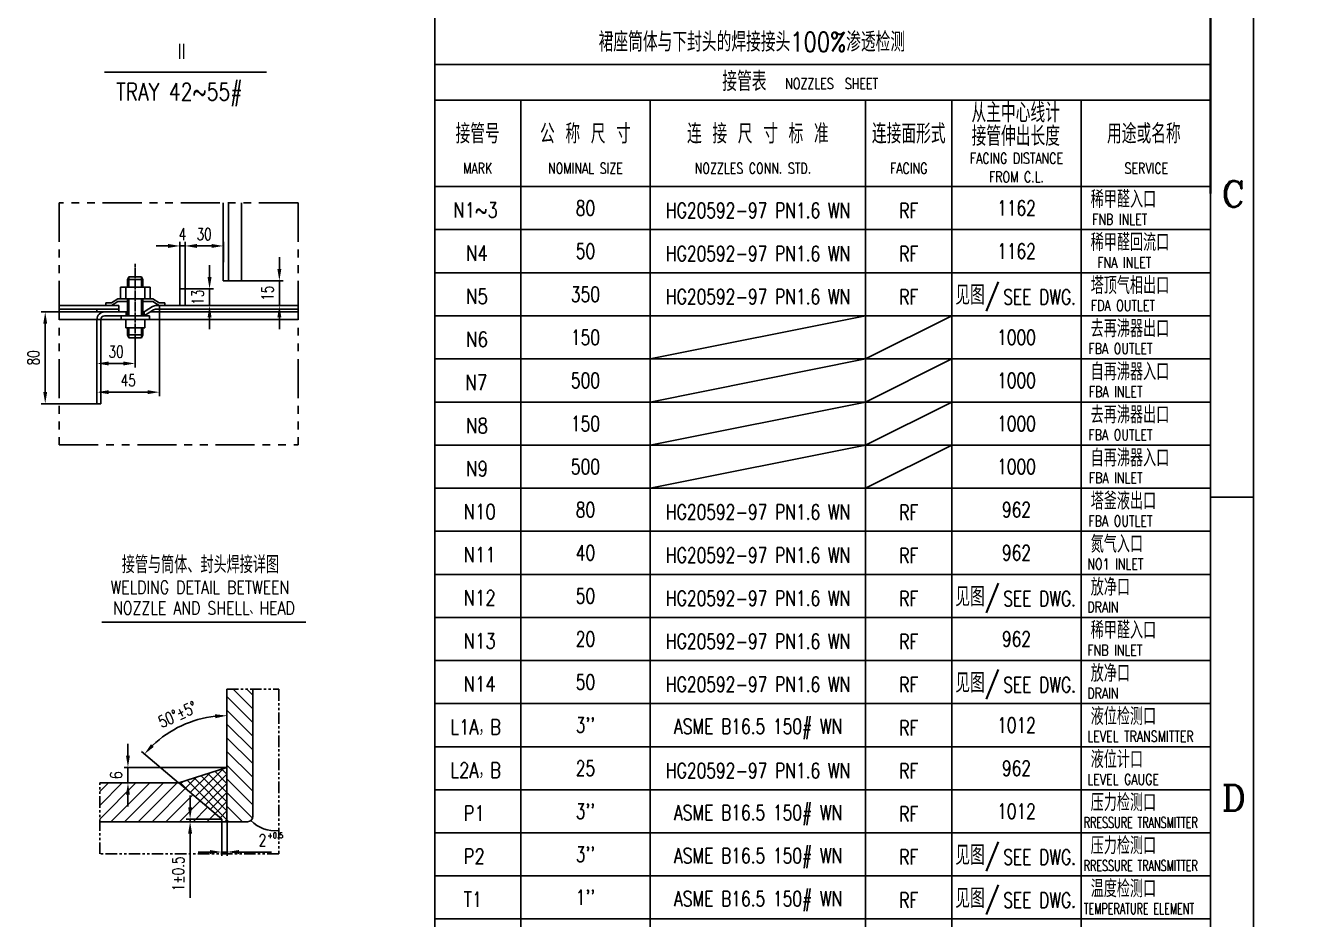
# Model space of a CAD drawing. Extents: x 16825 to 205982, y -10874 to 68273.
# Drawn here: x 174194 to 184630, y 50127 to 57387 of the extents above; entities that cross this region are included whole.
import ezdxf
from ezdxf.enums import TextEntityAlignment as Align

# ---------------------------------------------------------------- set-up
doc = ezdxf.new("R2010")
doc.units = 0
doc.header["$LTSCALE"] = 5
doc.header["$MEASUREMENT"] = 0
for name, pattern in [('CENTER', [18, 15, -1, 1, -1]), ('DASHED', [0.75, 0.5, -0.25]), ('DIVIDE', [20, 15, -1, 1, -1, 1, -1]), ('PHANTOM', [63.5, 31.75, -6.35, 6.35, -6.35, 6.35, -6.35]), ('PHANTOM2', [1.25, 0.625, -0.125, 0.125, -0.125, 0.125, -0.125])]:
    doc.linetypes.add(name, pattern=pattern)
doc.layers.get('0').update_dxf_attribs({"color": 4, "linetype": 'DIVIDE'})
doc.layers.get('DEFPOINTS').update_dxf_attribs({"linetype": 'CONTINUOUS'})
for name, color, linetype in [('4', 2, 'CONTINUOUS'), ('CEN', 6, 'CENTER'), ('DIM', 1, 'CONTINUOUS'), ('DIV', 5, 'PHANTOM2'), ('HAT', 8, 'CONTINUOUS'), ('HID', 5, 'DASHED'), ('PHANTOM', 4, 'PHANTOM'), ('THK', 2, 'CONTINUOUS'), ('THN', 4, 'CONTINUOUS'), ('TK', 3, 'CONTINUOUS'), ('TXT', 3, 'CONTINUOUS'), ('TXT_E', 7, 'CONTINUOUS')]:
    doc.layers.add(name, color=color, linetype=linetype)
doc.styles.add('HZFS', font='simplex', dxfattribs={"width": 0.8, "bigfont": 'hzdx'})
doc.styles.add('ROMANC', font='romanc')
doc.styles.get("Standard").update_dxf_attribs({"font": 'simplex', "width": 0.75, "bigfont": 'hzdx'})
doc.dimstyles.new('DIM3', dxfattribs={"dimscale": 0, "dimtxt": 3, "dimasz": 3, "dimexe": 1, "dimexo": 0, "dimgap": 1.5, "dimtad": 1, "dimdec": 4, "dimdsep": 46, "dimtxsty": 'Standard', "dimcen": 3, "dimclrd": 1, "dimclrt": 3, "dimadec": 0, "dimazin": 0, "dimtfac": 0.75, "dimtdec": 4, "dimtix": 1, "dimtmove": 0, "dimatfit": 0, "dimfxl": 0, "dimtolj": 1, "dimtzin": 0, "dimarcsym": 0})

# ---------------------------------------------------------------- blocks, each defined once
blk = doc.blocks.new('*D29')
at = {"layer": 'DEFPOINTS', "color": 0}
for p in [(175946, 55315), (176255, 55315), (176043, 55114)]:
    blk.add_point(p, dxfattribs=at)
at = {"layer": 'DIM', "color": 1, "lineweight": -2}
for p, q in [((176255, 55411), (176255, 55507)), ((176255, 55114), (176255, 55315)), ((176255, 55018), (176255, 54922))]:
    blk.add_line(p, q, dxfattribs=at)
at = {"layer": 'DIM', "lineweight": -2}
for p, q in [((175946, 55315), (176287, 55315)), ((176043, 55114), (176287, 55114))]:
    blk.add_line(p, q, dxfattribs=at)
at = {"layer": 'DIM', "color": 1}
for points in [[(176239, 55411), (176271, 55411), (176255, 55315)], [(176239, 55018), (176271, 55018), (176255, 55114)]]:
    blk.add_solid(points, dxfattribs=at)
at = {"layer": 'DIM', "color": 3, "insert": (176159, 55214), "char_height": 96, "attachment_point": 5, "rotation": 90}
blk.add_mtext('\\A1;15', dxfattribs=at)
blk = doc.blocks.new('*D27')
at = {"layer": 'DEFPOINTS', "color": 0}
for p in [(175800, 55598), (175800, 55467), (175489, 55319)]:
    blk.add_point(p, dxfattribs=at)
at = {"layer": 'DIM', "lineweight": -2}
for p, q in [((175489, 55319), (175489, 55630)), ((175800, 55467), (175800, 55630))]:
    blk.add_line(p, q, dxfattribs=at)
at = {"layer": 'DIM', "color": 1, "lineweight": -2}
blk.add_line((175585, 55598), (175704, 55598), dxfattribs=at)
at = {"layer": 'DIM', "color": 1}
for points in [[(175585, 55614), (175585, 55582), (175489, 55598)], [(175704, 55614), (175704, 55582), (175800, 55598)]]:
    blk.add_solid(points, dxfattribs=at)
at = {"layer": 'DIM', "color": 3, "insert": (175644, 55694), "char_height": 96, "attachment_point": 5}
blk.add_mtext('\\A1;30', dxfattribs=at)
blk = doc.blocks.new('*D26')
at = {"layer": 'DEFPOINTS', "color": 0}
for p in [(175447, 55598), (175447, 55249), (175489, 55249)]:
    blk.add_point(p, dxfattribs=at)
at = {"layer": 'DIM', "lineweight": -2}
for p, q in [((175447, 55249), (175447, 55630)), ((175489, 55249), (175489, 55630))]:
    blk.add_line(p, q, dxfattribs=at)
at = {"layer": 'DIM', "color": 1, "lineweight": -2}
for p, q in [((175351, 55598), (175255, 55598)), ((175489, 55598), (175447, 55598)), ((175585, 55598), (175681, 55598))]:
    blk.add_line(p, q, dxfattribs=at)
at = {"layer": 'DIM', "color": 1}
for points in [[(175351, 55614), (175351, 55582), (175447, 55598)], [(175585, 55614), (175585, 55582), (175489, 55598)]]:
    blk.add_solid(points, dxfattribs=at)
at = {"layer": 'DIM', "color": 3, "insert": (175468, 55694), "char_height": 96, "attachment_point": 5}
blk.add_mtext('\\A1;4', dxfattribs=at)
blk = doc.blocks.new('*D28')
at = {"layer": 'DEFPOINTS', "color": 0}
for p in [(175489, 55249), (175688, 55249), (175489, 55114)]:
    blk.add_point(p, dxfattribs=at)
at = {"layer": 'DIM', "color": 1, "lineweight": -2}
for p, q in [((175688, 55345), (175688, 55441)), ((175688, 55114), (175688, 55249)), ((175688, 55018), (175688, 54922))]:
    blk.add_line(p, q, dxfattribs=at)
at = {"layer": 'DIM', "lineweight": -2}
for p, q in [((175489, 55249), (175720, 55249)), ((175489, 55114), (175720, 55114))]:
    blk.add_line(p, q, dxfattribs=at)
at = {"layer": 'DIM', "color": 1}
for points in [[(175672, 55345), (175704, 55345), (175688, 55249)], [(175672, 55018), (175704, 55018), (175688, 55114)]]:
    blk.add_solid(points, dxfattribs=at)
at = {"layer": 'DIM', "color": 3, "insert": (175592, 55181), "char_height": 96, "attachment_point": 5, "rotation": 90}
blk.add_mtext('\\A1;13', dxfattribs=at)
blk = doc.blocks.new('*D76')
at = {"layer": 'DEFPOINTS', "color": 0}
for p in [(175788, 50920), (175830, 50920), (175830, 50674)]:
    blk.add_point(p, dxfattribs=at)
at = {"layer": 'DIM', "lineweight": -2}
for p, q in [((175788, 50920), (175788, 50642)), ((175830, 50920), (175830, 50642))]:
    blk.add_line(p, q, dxfattribs=at)
at = {"layer": 'DIM', "color": 1, "lineweight": -2}
for p, q in [((175692, 50674), (175596, 50674)), ((175788, 50674), (175830, 50674)), ((175926, 50674), (176190, 50674))]:
    blk.add_line(p, q, dxfattribs=at)
at = {"layer": 'DIM', "color": 1}
for points in [[(175692, 50690), (175692, 50658), (175788, 50674)], [(175926, 50690), (175926, 50658), (175830, 50674)]]:
    blk.add_solid(points, dxfattribs=at)
at = {"layer": 'DIM', "color": 3, "insert": (176118, 50770), "char_height": 96, "attachment_point": 5}
blk.add_mtext('\\A1;2', dxfattribs=at)
blk = doc.blocks.new('*D75')
at = {"layer": 'DEFPOINTS', "color": 0}
for p in [(175788, 50941), (175530, 50920), (175788, 50920)]:
    blk.add_point(p, dxfattribs=at)
at = {"layer": 'DIM', "color": 1, "lineweight": -2}
for p, q in [((175530, 51037), (175530, 51133)), ((175530, 50941), (175530, 50920)), ((175530, 50824), (175530, 50301))]:
    blk.add_line(p, q, dxfattribs=at)
at = {"layer": 'DIM', "lineweight": -2}
for p, q in [((175788, 50941), (175498, 50941)), ((175788, 50920), (175498, 50920))]:
    blk.add_line(p, q, dxfattribs=at)
at = {"layer": 'DIM', "color": 1}
for points in [[(175514, 51037), (175546, 51037), (175530, 50941)], [(175514, 50824), (175546, 50824), (175530, 50920)]]:
    blk.add_solid(points, dxfattribs=at)
at = {"layer": 'DIM', "color": 3, "insert": (175434, 50496), "char_height": 96, "attachment_point": 5, "rotation": 90}
blk.add_mtext('\\A1;1%%p0.5', dxfattribs=at)
blk = doc.blocks.new('*X8')
at = {"color": 0}
for p, q in [((452.88, 665.01), (466.86, 678.99)), ((452.88, 670.31), (461.56, 678.99)), ((452.88, 675.62), (456.25, 678.99)), ((457.16, 663.99), (472.16, 678.99)), ((462.47, 663.99), (477.47, 678.99)), ((467.77, 663.99), (482.77, 678.99)), ((473.07, 663.99), (485.93, 676.85)), ((478.37, 663.99), (488.81, 674.43)), ((483.68, 663.99), (491.7, 672.01)), ((488.98, 663.99), (494.58, 669.59)), ((494.28, 663.99), (497.47, 667.17)), ((499.59, 663.99), (500.06, 664.47))]:
    blk.add_line(p, q, dxfattribs=at)
blk = doc.blocks.new('*D74')
at = {"layer": 'DEFPOINTS', "color": 0}
for p in [(175830, 51996), (175348, 51638), (175437, 51235), (175788, 50941), (175830, 50920)]:
    blk.add_point(p, dxfattribs=at)
at = {"layer": 'DIM', "lineweight": -2}
blk.add_line((175437, 51235), (175134, 51490), dxfattribs=at)
at = {"layer": 'DIM', "color": 1, "lineweight": -2}
blk.add_arc((175830, 50906), 876, 96.2787, 133.7213, dxfattribs=at)
at = {"layer": 'DIM', "color": 1}
for points in [[(175733, 51793), (175735, 51761), (175830, 51782)], [(175235, 51528), (175212, 51550), (175158, 51469)]]:
    blk.add_solid(points, dxfattribs=at)
at = {"layer": 'DIM', "color": 3, "insert": (175427, 51791), "char_height": 96, "attachment_point": 5, "rotation": 24.4451}
blk.add_mtext('\\A1;50%%d%%p5%%d', dxfattribs=at)
blk = doc.blocks.new('*X7')
at = {"color": 0}
for p, q in [((485.93, 676.85), (490.29, 681.21)), ((487.85, 675.24), (495.5, 682.88)), ((502.06, 668.2), (489.35, 680.91)), ((489.78, 673.62), (500.71, 684.55)), ((491.7, 672.01), (502.06, 682.38)), ((502.06, 671.73), (492.03, 681.77)), ((502.06, 675.27), (494.71, 682.63)), ((502.06, 678.8), (497.38, 683.49)), ((502.06, 682.34), (500.06, 684.35)), ((488.48, 674.71), (484, 679.19)), ((484.01, 678.46), (485.08, 679.54)), ((502.06, 664.66), (486.68, 680.05)), ((493.62, 670.4), (502.06, 678.84)), ((495.54, 668.78), (502.06, 675.31)), ((497.47, 667.17), (502.06, 671.77)), ((499.39, 665.56), (502.06, 668.23)), ((501.36, 663.99), (502.06, 664.7))]:
    blk.add_line(p, q, dxfattribs=at)
blk = doc.blocks.new('*D73')
at = {"layer": 'DEFPOINTS', "color": 0}
for p in [(175025, 51361), (175830, 51361), (175437, 51235)]:
    blk.add_point(p, dxfattribs=at)
at = {"layer": 'DIM', "color": 1, "lineweight": -2}
for p, q in [((175025, 51457), (175025, 51553)), ((175025, 51235), (175025, 51361)), ((175025, 51139), (175025, 51043))]:
    blk.add_line(p, q, dxfattribs=at)
at = {"layer": 'DIM', "lineweight": -2}
for p, q in [((175830, 51361), (174993, 51361)), ((175437, 51235), (174993, 51235))]:
    blk.add_line(p, q, dxfattribs=at)
at = {"layer": 'DIM', "color": 1}
for points in [[(175009, 51457), (175041, 51457), (175025, 51361)], [(175009, 51139), (175041, 51139), (175025, 51235)]]:
    blk.add_solid(points, dxfattribs=at)
at = {"layer": 'DIM', "color": 3, "insert": (174929, 51298), "char_height": 96, "attachment_point": 5, "rotation": 90}
blk.add_mtext('\\A1;6', dxfattribs=at)
blk = doc.blocks.new('*D25')
at = {"layer": 'DEFPOINTS', "color": 0}
for p in [(175280, 55114), (174773, 54485), (175280, 54410)]:
    blk.add_point(p, dxfattribs=at)
at = {"layer": 'DIM', "lineweight": -2}
for p, q in [((175280, 55114), (175280, 54378)), ((174773, 54485), (174773, 54378))]:
    blk.add_line(p, q, dxfattribs=at)
at = {"layer": 'DIM', "color": 1, "lineweight": -2}
blk.add_line((174869, 54410), (175184, 54410), dxfattribs=at)
at = {"layer": 'DIM', "color": 1}
for points in [[(174869, 54426), (174869, 54394), (174773, 54410)], [(175184, 54426), (175184, 54394), (175280, 54410)]]:
    blk.add_solid(points, dxfattribs=at)
at = {"layer": 'DIM', "color": 3, "insert": (175027, 54506), "char_height": 96, "attachment_point": 5}
blk.add_mtext('\\A1;45', dxfattribs=at)
blk = doc.blocks.new('*D24')
at = {"layer": 'DEFPOINTS', "color": 0}
for p in [(175084, 54799), (174773, 54758), (175084, 54643)]:
    blk.add_point(p, dxfattribs=at)
at = {"layer": 'DIM', "lineweight": -2}
for p, q in [((175084, 54799), (175084, 54611)), ((174773, 54758), (174773, 54611))]:
    blk.add_line(p, q, dxfattribs=at)
at = {"layer": 'DIM', "color": 1, "lineweight": -2}
blk.add_line((174869, 54643), (174988, 54643), dxfattribs=at)
at = {"layer": 'DIM', "color": 1}
for points in [[(174869, 54659), (174869, 54627), (174773, 54643)], [(174988, 54659), (174988, 54627), (175084, 54643)]]:
    blk.add_solid(points, dxfattribs=at)
at = {"layer": 'DIM', "color": 3, "insert": (174929, 54739), "char_height": 96, "attachment_point": 5}
blk.add_mtext('\\A1;30', dxfattribs=at)
blk = doc.blocks.new('*D23')
at = {"layer": 'DEFPOINTS', "color": 0}
for p in [(174747, 55062), (174353, 54316), (174773, 54316)]:
    blk.add_point(p, dxfattribs=at)
at = {"layer": 'DIM', "lineweight": -2}
for p, q in [((174747, 55062), (174321, 55062)), ((174773, 54316), (174321, 54316))]:
    blk.add_line(p, q, dxfattribs=at)
at = {"layer": 'DIM', "color": 1, "lineweight": -2}
blk.add_line((174353, 54966), (174353, 54412), dxfattribs=at)
at = {"layer": 'DIM', "color": 1}
for points in [[(174337, 54966), (174369, 54966), (174353, 55062)], [(174337, 54412), (174369, 54412), (174353, 54316)]]:
    blk.add_solid(points, dxfattribs=at)
at = {"layer": 'DIM', "color": 3, "insert": (174257, 54689), "char_height": 96, "attachment_point": 5, "rotation": 90}
blk.add_mtext('\\A1;80', dxfattribs=at)
blk = doc.blocks.new('*X9')
at = {"color": 0}
for p, q in [((512.06, 702.39), (502.06, 712.39)), ((512.06, 707.69), (504.55, 715.21)), ((512.06, 713), (509.85, 715.21)), ((512.06, 697.09), (502.06, 707.09)), ((512.06, 691.78), (502.06, 701.78)), ((512.06, 686.48), (502.06, 696.48)), ((512.06, 681.18), (502.06, 691.18)), ((512.06, 675.87), (502.06, 685.87)), ((512.06, 670.57), (502.06, 680.57)), ((511.97, 665.37), (502.06, 675.27)), ((508.04, 663.99), (502.06, 669.96)), ((502.74, 663.99), (502.06, 664.66))]:
    blk.add_line(p, q, dxfattribs=at)

msp = doc.modelspace()

# ---------------------------------------------------------------- linework, layer by layer
at = {"layer": '4'}
msp.add_lwpolyline([(184169.065, 26657.715), (205981.872, 26657.715), (205981.872, 68272.715), (184169.065, 68272.715)], close=True, dxfattribs=at)
at = {"layer": 'CEN'}
msp.add_line((175084.375, 54798.728), (175084.375, 55453.729), dxfattribs=at)
at = {"layer": 'DIM'}
for p, q in [((179266.781, 54679.994), (181017.657, 55030.169)), ((181017.657, 54679.994), (181718.007, 55030.169)), ((179266.781, 54329.819), (181017.657, 54679.994)), ((181017.657, 54329.819), (181718.007, 54679.994)), ((179266.781, 53979.819), (181017.657, 54329.819)), ((181017.657, 53979.819), (181718.007, 54329.819)), ((181017.657, 53979.819), (179266.781, 53629.819)), ((181017.657, 53629.819), (181718.007, 53979.819))]:
    msp.add_line(p, q, dxfattribs=at)
at = {"layer": 'DIV', "ltscale": 30}
for p, q in [((175829.517, 51995.689), (176249.584, 51995.689)), ((176249.584, 51995.689), (176249.584, 50657.97)), ((174796.617, 50657.97), (174796.617, 51235.025)), ((176249.584, 50657.97), (174796.617, 50657.97))]:
    msp.add_line(p, q, dxfattribs=at)
at = {"layer": 'HID', "ltscale": 10}
msp.add_line((174773.335, 54999.943), (174804.439, 54999.943), dxfattribs=at)
at = {"layer": 'PHANTOM', "ltscale": 2}
for p, q in [((174466.656, 55949.409), (174466.656, 53980.761)), ((176406.901, 55949.409), (174466.656, 55949.409)), ((176406.901, 55949.409), (176406.901, 53980.761)), ((174466.656, 53980.761), (176406.901, 53980.761))]:
    msp.add_line(p, q, dxfattribs=at)
at = {"layer": 'THK'}
for p, q in [((177519.065, 47679.819), (177519.065, 67922.715)), ((177519.065, 56022.711), (177519.065, 67922.715)), ((174833.308, 57009.316), (176150.52, 57009.316)), ((183819.065, 57072.711), (177519.062, 57072.711)), ((183819.062, 56781.044), (177519.062, 56781.044)), ((178216.255, 47679.819), (178216.255, 56781.044)), ((179266.781, 47679.819), (179266.781, 56781.044)), ((181017.657, 47679.819), (181017.657, 56781.044)), ((181718.007, 47679.819), (181718.007, 56781.044)), ((182768.533, 47679.819), (182768.533, 56781.044)), ((183819.062, 56080.694), (177519.065, 56080.694)), ((175799.767, 55314.521), (175799.767, 55949.409)), ((175841.239, 55314.521), (175841.239, 55949.409)), ((175946.239, 55314.521), (175946.239, 55949.409)), ((175032.969, 55347.75), (175022.167, 55324.853)), ((175146.583, 55324.853), (175022.167, 55324.853)), ((175022.167, 55324.853), (175022.167, 55263.35)), ((175135.78, 55347.75), (175032.969, 55347.75)), ((175146.583, 55324.853), (175135.78, 55347.75)), ((175146.583, 55324.853), (175146.583, 55263.35)), ((175799.767, 55314.521), (175946.239, 55314.521)), ((175205.565, 55263.35), (174963.184, 55263.35)), ((174963.184, 55263.35), (174963.184, 55169.015)), ((175006.655, 55263.35), (175006.655, 55169.015)), ((175162.094, 55263.35), (175162.094, 55169.015)), ((175205.565, 55263.35), (175205.565, 55169.015)), ((175447.255, 55248.845), (175488.727, 55248.845)), ((175447.255, 55248.845), (175488.727, 55248.845)), ((175447.255, 55114.061), (175447.255, 55248.845)), ((175488.727, 55114.061), (175488.727, 55248.845)), ((174466.656, 55114.061), (174952.258, 55114.061)), ((174845.252, 55136.456), (174845.252, 55114.061)), ((174845.252, 55136.456), (174890.303, 55136.456)), ((174890.303, 55136.456), (174943.436, 55169.015)), ((174890.303, 55114.061), (174943.436, 55146.62)), ((174943.436, 55169.015), (175085.091, 55169.015)), ((174943.436, 55146.62), (175022.167, 55146.62)), ((174952.258, 55062.221), (174952.258, 55114.061)), ((175022.167, 55169.015), (175022.167, 55031.117)), ((175226.745, 55169.015), (175085.091, 55169.015)), ((175146.583, 55169.015), (175146.583, 55031.117)), ((175226.745, 55146.62), (175146.583, 55146.62)), ((175224.765, 55104.606), (175164.515, 55066.949)), ((175279.878, 55136.456), (175226.745, 55169.015)), ((175279.878, 55114.061), (175226.745, 55146.62)), ((175257.736, 55114.061), (175447.255, 55114.061)), ((175324.93, 55136.456), (175279.878, 55136.456)), ((175324.93, 55136.456), (175324.93, 55114.061)), ((175447.255, 55114.061), (176406.901, 55114.061)), ((174466.656, 55082.957), (174952.258, 55082.957)), ((174466.656, 55062.221), (175022.167, 55062.221)), ((174773.335, 54999.943), (174466.656, 54999.943)), ((174773.335, 55062.221), (174773.335, 55082.957)), ((174773.335, 54315.725), (174773.335, 55000.013)), ((174804.439, 54315.725), (174804.439, 55000.013)), ((174804.439, 54999.943), (174969.431, 54999.943)), ((174835.543, 55031.117), (175139.11, 55031.117)), ((175199.318, 55031.117), (174969.431, 55031.117)), ((174969.431, 55031.117), (174969.431, 54999.223)), ((175199.318, 54999.223), (174969.431, 54999.223)), ((175006.655, 54999.223), (175006.655, 54933.077)), ((175011.799, 55062.221), (175011.799, 55031.117)), ((175146.583, 55062.221), (175148.03, 55062.221)), ((175156.951, 55063.528), (175156.951, 55033.731)), ((175162.094, 54999.223), (175162.094, 54933.077)), ((175232.33, 55078.229), (175172.08, 55040.573)), ((175199.318, 55031.117), (175199.318, 54999.223)), ((175199.318, 54999.943), (176406.901, 54999.943)), ((175206.717, 55062.221), (176406.901, 55062.221)), ((175248.815, 55082.957), (175447.255, 55082.957)), ((175447.255, 55082.957), (176406.901, 55082.957)), ((175162.094, 54933.077), (175006.655, 54933.077)), ((175022.167, 54874.519), (175022.167, 54931.762)), ((175146.583, 54874.519), (175146.583, 54931.762)), ((175146.583, 54874.519), (175022.167, 54874.519)), ((175032.969, 54851.622), (175022.167, 54874.519)), ((175135.78, 54851.622), (175032.969, 54851.622)), ((175146.583, 54874.519), (175135.78, 54851.622)), ((174804.439, 54315.725), (174773.335, 54315.725)), ((174812.534, 52541.281), (176470.867, 52541.281)), ((175829.517, 51995.689), (175829.517, 50920.025)), ((176039.517, 51995.689), (176039.517, 50962.025)), ((175437.141, 51235.025), (175829.517, 51361.025)), ((175437.141, 51235.025), (174796.617, 51235.025)), ((175787.517, 50941.025), (175437.141, 51235.025)), ((175787.517, 50941.025), (175787.517, 50920.025)), ((175997.517, 50920.025), (174796.617, 50920.025))]:
    msp.add_line(p, q, dxfattribs=at)
for centre, radius, start, end in [((175257.736, 55051.853), 62.208, 90, 122.0053832), ((174835.543, 55000.013), 62.208, 90, 180), ((174835.543, 55000.013), 31.104, 90, 180), ((175139.11, 55093.325), 62.208, 276.8995799, 302.0053832), ((175148.03, 55093.325), 31.104, 270, 302.0053832), ((175248.815, 55051.853), 31.104, 90, 122.0053832), ((175997.517, 50962.025), 42, 270, 0), ((176219.239, 51121.403), 274.181, 224.3697261, 276.3247032)]:
    msp.add_arc(centre, radius, start, end, dxfattribs=at)
at = {"layer": 'THN'}
for p, q in [((183819.062, 55730.519), (177519.065, 55730.519)), ((175032.969, 55263.35), (175032.969, 55347.75)), ((175135.78, 55263.35), (175135.78, 55347.75)), ((183819.062, 55380.344), (177519.065, 55380.344)), ((175032.969, 55031.117), (175032.969, 55169.015)), ((175135.78, 55031.117), (175135.78, 55169.015)), ((183819.062, 55030.169), (177519.065, 55030.169)), ((175032.969, 54931.762), (175032.969, 54851.622)), ((175135.78, 54931.762), (175135.78, 54851.622)), ((183819.062, 54679.994), (177519.065, 54679.994)), ((183819.062, 54329.819), (177519.065, 54329.819)), ((183819.062, 53979.819), (177519.062, 53979.819)), ((183819.058, 53629.819), (177519.058, 53629.819)), ((183819.055, 53279.819), (177519.055, 53279.819)), ((183819.051, 52929.819), (177519.051, 52929.819)), ((183819.051, 52579.819), (177519.051, 52579.819)), ((183819.051, 52229.819), (177519.051, 52229.819)), ((183819.037, 51879.819), (177519.037, 51879.819)), ((183819.023, 51529.819), (177519.023, 51529.819)), ((183819.01, 51179.819), (177519.01, 51179.819)), ((183818.996, 50829.819), (177518.996, 50829.819)), ((183818.982, 50479.819), (177518.982, 50479.819)), ((183818.968, 50129.819), (177518.968, 50129.819))]:
    msp.add_line(p, q, dxfattribs=at)
at = {"layer": 'TK'}
for p, q in [((184169.065, 26657.715), (184169.065, 68272.715)), ((183819.065, 27007.715), (183819.065, 67922.715)), ((183819.065, 53555.565), (184169.065, 53555.565))]:
    msp.add_line(p, q, dxfattribs=at)
at = {"layer": 'TK', "const_width": 17.5}
msp.add_lwpolyline([(183819.065, 56022.711), (183819.065, 67922.715)], dxfattribs=at)

# ---------------------------------------------------------------- block references
at = {"layer": 'HAT', "xscale": 21, "yscale": 21, "zscale": 21}
for name in ['*X9', '*X7', '*X8']:
    msp.add_blockref(name, (165286.158, 36976.225), dxfattribs=at)

# ---------------------------------------------------------------- texts
at = {"layer": 'TK', "style": 'ROMANC'}
for s, p in [('C', (183909.12, 55915.437)), ('D', (183909.12, 51009.487))]:
    msp.add_text(s, height=210, dxfattribs=at).set_placement(p)
at = {"layer": 'TXT'}
for s, height, width, p in [('裙座筒体与下封头的焊接接头100%渗透检测', 157.57875, 0.8, (180093.769, 57264.007)), ('HG20592-97 PN1.6 WN', 122.56125, 0.75, (180144.851, 55886.155)), ('HG20592-97 PN1.6 WN', 122.56125, 0.75, (180144.851, 55535.98)), ('HG20592-97 PN1.6 WN', 122.56125, 0.75, (180144.851, 55185.805)), ('HG20592-97 PN1.6 WN', 122.56125, 0.75, (180144.851, 53435.455)), ('HG20592-97 PN1.6 WN', 122.56125, 0.75, (180144.851, 53085.455)), ('WELDING DETAIL BETWEEN', 105, 0.8, (175609.301, 52824.898)), (' NOZZLE AND SHELL、HEAD', 105, 0.8, (175613.447, 52655.448)), ('HG20592-97 PN1.6 WN', 122.56125, 0.75, (180144.851, 52735.455)), ('HG20592-97 PN1.6 WN', 122.56125, 0.75, (180144.851, 52385.455)), ('HG20592-97 PN1.6 WN', 122.56125, 0.75, (180144.851, 52035.455)), ('ASME B16.5 150# WN', 122.56125, 0.75, (180144.851, 51685.455)), ('HG20592-97 PN1.6 WN', 122.56125, 0.75, (180144.851, 51335.455)), ('ASME B16.5 150# WN', 122.56125, 0.75, (180144.851, 50985.455)), ('ASME B16.5 150# WN', 122.56125, 0.75, (180144.851, 50635.455)), ('ASME B16.5 150# WN', 122.56125, 0.75, (180144.851, 50285.455))]:
    msp.add_text(s, height=height, dxfattribs=dict(at, width=width)).set_placement(p, align=Align.MIDDLE)
for s, height, width, p in [('Ⅱ', 140, 0.8, (175408.394, 57104.203)), ('TRAY 42~55#', 140, 0.8, (174929.837, 56780.515)), ('从主中心线计', 157.5788, 0.8, (181877.405, 56601.62)), ('接管伸出长度', 157.5788, 0.8, (181878.463, 56410.869)), ('用途或名称', 157.5788, 0.8, (182978.641, 56430.438)), ('稀甲醛入口', 140, 0.8, (182845.849, 55907.061)), ('N1~3', 122.5613, 0.8, (177668.213, 55827.995)), ('FNB INLET', 87.5, 0.75, (182858.447, 55770.696)), ('稀甲醛回流口', 140, 0.8, (182845.849, 55556.886)), ('N4', 122.5613, 0.8, (177772.83, 55477.82)), (' FNA INLET', 87.5, 0.75, (182854.546, 55420.521)), ('塔顶气相出口', 140, 0.8, (182845.849, 55206.711)), ('N5', 122.5613, 0.8, (177772.83, 55127.645)), ('见图/', 157.5788, 0.8, (181746.062, 55120.065)), ('FDA OUTLET', 87.5, 0.75, (182847.701, 55070.346)), ('去再沸器出口', 140, 0.8, (182845.849, 54856.536)), ('N6', 122.5613, 0.8, (177772.83, 54777.47)), ('FBA OUTLET', 87.5, 0.75, (182827.733, 54720.171)), ('自再沸器入口', 140, 0.8, (182845.849, 54506.361)), ('N7', 122.5613, 0.8, (177767.821, 54427.295)), ('FBA INLET', 87.5, 0.75, (182831.223, 54369.996)), ('去再沸器出口', 140, 0.8, (182845.849, 54156.186)), ('N8', 122.5613, 0.8, (177772.83, 54077.47)), ('FBA OUTLET', 87.5, 0.75, (182827.733, 54019.821)), ('自再沸器入口', 140, 0.8, (182845.849, 53806.011)), ('N9', 122.5613, 0.8, (177772.827, 53727.47)), ('FBA INLET', 87.5, 0.75, (182831.223, 53669.646)), ('塔釜液出口', 140, 0.8, (182845.849, 53456.186)), ('N10', 122.5613, 0.8, (177752.375, 53377.47)), ('FBA OUTLET', 87.5, 0.75, (182827.733, 53319.821)), ('氮气入口', 140, 0.8, (182845.849, 53106.186)), ('N11', 122.5613, 0.8, (177752.375, 53027.47)), ('NO1 INLET', 87.5, 0.75, (182818.808, 52969.821)), ('放净口', 140, 0.8, (182845.849, 52756.186)), ('见图/', 157.5788, 0.8, (181746.062, 52669.54)), ('N12', 122.5613, 0.8, (177752.375, 52677.47)), ('DRAIN', 87.5, 0.75, (182818.808, 52619.821)), ('稀甲醛入口', 140, 0.8, (182845.849, 52406.186)), ('N13', 122.5613, 0.8, (177752.375, 52327.47)), ('FNB INLET', 87.5, 0.75, (182818.808, 52269.821)), ('放净口', 140, 0.8, (182845.849, 52056.186)), ('N14', 122.5613, 0.8, (177752.361, 51977.47)), ('见图/', 157.5788, 0.8, (181746.062, 51969.54)), ('DRAIN', 87.5, 0.75, (182818.808, 51919.821)), ('液位检测口 ', 140, 0.8, (182845.849, 51706.186)), ('L1A，B', 122.5613, 0.8, (177643.582, 51627.47)), ('LEVEL TRANSMITTER', 87.5, 0.75, (182818.808, 51569.821)), ('液位计口 ', 140, 0.8, (182845.849, 51356.186)), ('L2A，B', 122.5613, 0.8, (177643.568, 51277.47)), ('LEVEL GAUGE', 87.5, 0.75, (182818.808, 51219.821)), ('压力检测口', 140, 0.8, (182845.849, 51006.186)), ('P1', 122.5613, 0.8, (177752.319, 50927.47)), ('RRESSURE TRANSMITTER', 87.5, 0.65, (182789.516, 50869.821)), ('见图/', 157.5788, 0.8, (181746.062, 50569.54)), ('压力检测口', 140, 0.8, (182845.849, 50656.186)), ('P2', 122.5613, 0.8, (177752.306, 50577.47)), ('RRESSURE TRANSMITTER', 87.5, 0.65, (182789.516, 50519.821)), ('见图/', 157.5788, 0.8, (181746.062, 50219.54)), ('温度检测口', 140, 0.8, (182845.849, 50306.186)), ('T1', 122.5613, 0.8, (177752.292, 50227.47)), ('TEMPERATURE ELEMENT', 87.5, 0.65, (182789.516, 50169.821))]:
    msp.add_text(s, height=height, dxfattribs=dict(at, width=width)).set_placement(p)
at = {"layer": 'TXT', "width": 0.8}
for s, height, p in [('接管表', 157.5788, (180032.732, 56855.711)), ('接管号', 157.5788, (177866.083, 56430.438)), ('公 称 尺 寸', 157.5788, (178741.521, 56430.438)), ('连 接 尺 寸 标 准', 157.57875, (180142.222, 56430.438)), ('连接面形式', 157.5788, (181367.835, 56430.438)), ('接管与筒体、封头焊接详图', 140, (175613.681, 52938.801))]:
    msp.add_text(s, height=height, dxfattribs=at).set_placement(p, align=Align.CENTER)
at = {"layer": 'TXT', "char_height": 122.5613}
for s, insert, width, attachment_point in [('80', (178741.521, 55905.606), 1050.525, 5), ('RF', (181367.835, 55822.539), 1750.875, 8), ('1162', (182243.273, 55905.606), 1050.525, 5), ('50', (178741.521, 55555.431), 1050.525, 5), ('RF', (181367.835, 55472.364), 1750.875, 8), ('1162', (182243.273, 55555.431), 1050.525, 5), ('350', (178741.521, 55205.256), 1050.525, 5), ('RF', (181367.835, 55122.189), 1750.875, 8), ('SEE DWG.', (182431.798, 55182.917), 1050.525, 5), ('150', (178741.521, 54855.081), 1050.525, 5), ('1000', (182243.273, 54855.081), 1050.525, 5), ('500', (178741.521, 54504.906), 1050.525, 5), ('1000', (182243.273, 54504.906), 1050.525, 5), ('150', (178741.521, 54154.731), 1050.525, 5), ('1000', (182243.273, 54154.731), 1050.525, 5), ('500', (178741.521, 53804.731), 1050.525, 5), ('1000', (182243.273, 53804.731), 1050.525, 5), ('80', (178741.521, 53454.556), 1050.525, 5), ('RF', (181367.835, 53371.314), 1750.875, 8), ('962', (182243.273, 53454.731), 1050.525, 5), ('40', (178741.521, 53104.731), 1050.525, 5), ('RF', (181367.835, 53021.139), 1750.875, 8), ('962', (182243.273, 53104.731), 1050.525, 5), ('50', (178741.521, 52754.906), 1050.525, 5), ('RF', (181367.835, 52671.314), 1750.875, 8), ('SEE DWG.', (182431.798, 52732.392), 1050.525, 5), ('20', (178741.521, 52404.906), 1050.525, 5), ('RF', (181367.835, 52321.139), 1750.875, 8), ('962', (182243.273, 52404.731), 1050.525, 5), ('50', (178741.521, 52054.906), 1050.525, 5), ('RF', (181367.835, 51971.314), 1750.875, 8), ('SEE DWG.', (182431.798, 52032.392), 1050.525, 5), ("3''", (178741.521, 51704.906), 1050.525, 5), ('1012', (182243.273, 51704.731), 1050.525, 5), ('RF', (181367.835, 51621.139), 1750.875, 8), ('25', (178741.521, 51354.906), 1050.525, 5), ('RF', (181367.835, 51271.314), 1750.875, 8), ('962', (182243.273, 51354.731), 1050.525, 5), ("3''", (178741.521, 51004.906), 1050.525, 5), ('RF', (181367.835, 50921.139), 1750.875, 8), ('1012', (182243.273, 51004.731), 1050.525, 5), ("3''", (178741.521, 50654.906), 1050.525, 5), ('RF', (181367.835, 50571.314), 1750.875, 8), ('SEE DWG.', (182431.798, 50632.392), 1050.525, 5), ("1''", (178741.521, 50304.906), 1050.525, 5), ('RF', (181367.835, 50221.139), 1750.875, 8), ('SEE DWG.', (182431.798, 50282.392), 1050.525, 5)]:
    msp.add_mtext(s, dxfattribs=dict(at, insert=insert, width=width, attachment_point=attachment_point))
at = {"layer": 'TXT_E', "style": 'HZFS', "width": 0.75}
for s, p in [('NOZZLES  SHEET', (180364.517, 56873.107)), ('NOZZLES CONN. STD.', (179629.372, 56185.315))]:
    msp.add_text(s, height=87.54375, dxfattribs=at).set_placement(p)
for s, height, p in [('FACING DISTANCE', 87.54375, (182243.273, 56266.937)), ('MARK', 87.5437, (177866.083, 56185.315)), ('NOMINAL SIZE', 87.54375, (178741.521, 56185.315)), ('FACING', 87.5437, (181367.835, 56185.315)), ('SERVICE', 87.5437, (183298.243, 56185.315)), ('FROM C.L.', 87.5437, (182243.273, 56115.28))]:
    msp.add_text(s, height=height, dxfattribs=at).set_placement(p, align=Align.CENTER)
at = {"layer": 'TXT_E', "width": 0.8}
msp.add_text('+0.5', height=44.8, dxfattribs=at).set_placement((176156.949, 50785.964))

# ---------------------------------------------------------------- dimensions: what is measured, and where the dimension line sits
at = {"layer": 'DIM'}
for base, p1, p2, text, picture, middle in [((175447.255, 55597.767), (175488.727, 55248.845), (175447.255, 55248.845), '4', '*D26', (175467.991, 55693.767)), ((175799.767, 55597.767), (175488.727, 55319.381), (175799.767, 55467.01), '30', '*D27', (175644.247, 55693.767)), ((175279.878, 54409.737), (174773.335, 54485.06), (175279.878, 55114.061), '45', '*D25', (175026.607, 54505.737)), ((175084.375, 54642.725), (174773.335, 54757.71), (175084.375, 54798.728), '30', '*D24', (174928.855, 54738.725))]:
    dim = msp.add_linear_dim(base=base, p1=p1, p2=p2, text=text, dimstyle='DIM3', override={"dimscale": 32, "dimdec": 2, "dimclre": 256, "dimtdec": 2}, dxfattribs=at)
    dim.commit()
    dim.dimension.update_dxf_attribs({"geometry": picture, "text_midpoint": middle})
for base, p1, p2, text, picture, middle in [((175688.054, 55248.845), (175488.727, 55114.061), (175488.727, 55248.845), '13', '*D28', (175592.054, 55181.453)), ((176255.179, 55314.521), (176043.253, 55114.061), (175946.239, 55314.521), '15', '*D29', (176159.179, 55214.291)), ((174353.298, 54315.725), (174746.79, 55062.221), (174773.335, 54315.725), '80', '*D23', (174257.298, 54688.973)), ((175024.634, 51361.025), (175437.141, 51235.025), (175829.517, 51361.025), '6', '*D73', (174928.634, 51298.025))]:
    dim = msp.add_linear_dim(base=base, p1=p1, p2=p2, angle=90, text=text, dimstyle='DIM3', override={"dimscale": 32, "dimdec": 2, "dimclre": 256, "dimtdec": 2}, dxfattribs=at)
    dim.commit()
    dim.dimension.update_dxf_attribs({"geometry": picture, "text_midpoint": middle})
dim = msp.add_angular_dim_2l(base=(175347.883, 51638.072), line1=((175829.517, 51995.689), (175829.517, 50920.025)), line2=((175787.517, 50941.025), (175437.141, 51235.025)), text='50%%d%%p5%%d', dimstyle='DIM3', override={"dimscale": 32, "dimdec": 2, "dimclre": 256, "dimtdec": 2}, dxfattribs=at)
dim.commit()
dim.dimension.update_dxf_attribs({"geometry": '*D74', "text_midpoint": (175466.811, 51703.694), "dimtype": 162})
dim = msp.add_linear_dim(base=(175530.123, 50920.025), p1=(175787.517, 50941.025), p2=(175787.517, 50920.025), angle=90, text='1%%p0.5', dimstyle='DIM3', override={"dimscale": 32, "dimdec": 2, "dimclre": 256, "dimtdec": 2}, dxfattribs=at)
dim.commit()
dim.dimension.update_dxf_attribs({"geometry": '*D75', "text_midpoint": (175530.123, 50496.275), "dimtype": 160})
dim = msp.add_linear_dim(base=(175829.517, 50673.967), p1=(175787.517, 50920.025), p2=(175829.517, 50920.025), text='2', dimstyle='DIM3', override={"dimscale": 32, "dimdec": 2, "dimclre": 256, "dimtdec": 2}, dxfattribs=at)
dim.commit()
dim.dimension.update_dxf_attribs({"geometry": '*D76', "text_midpoint": (176118.267, 50673.967), "dimtype": 160})

doc.saveas('drawing.dxf')
